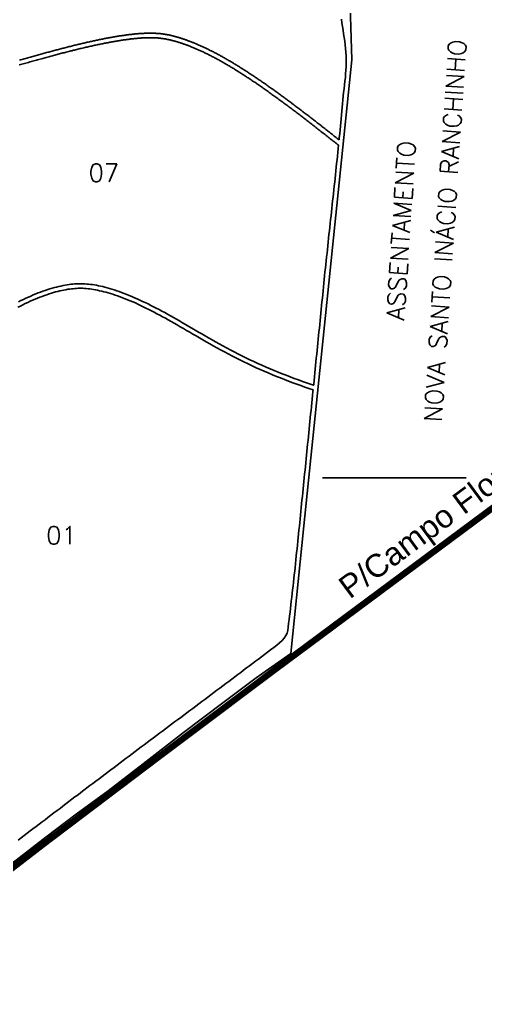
# Model space of a CAD drawing. Header units: millimetres. Extents: x 739154 to 742304, y 7812308 to 7816763.
# Drawn here: x 741039 to 741549, y 7813813 to 7814902 of the extents above; entities that cross this region are included whole.
import ezdxf
from ezdxf.enums import TextEntityAlignment as Align

# ---------------------------------------------------------------- set-up
doc = ezdxf.new("R2010")
doc.units = ezdxf.units.MM
doc.linetypes.add('CENTER2', pattern=[1.125, 0.75, -0.125, 0.125, -0.125])
doc.layers.add('01140000038', color=1, linetype='Continuous', lineweight=25)
for name, color, linetype in [('0114000038001', 5, 'Continuous'), ('0114000038006', 5, 'Continuous'), ('0114000038007', 5, 'Continuous'), ('ESTRADA', 7, 'Continuous'), ('MALHA', 8, 'Continuous'), ('TEXTO CONFRONTANTES', 7, 'Continuous'), ('TEXTO DIVERSOS', 7, 'Continuous'), ('TEXTO_NUN_TAL', 7, 'Continuous')]:
    doc.layers.add(name, color=color, linetype=linetype)
doc.styles.add('Simplex', font='simplex.shx')
doc.styles.add('tGArial11', font='arial.ttf', dxfattribs={"height": 0.0017})

msp = doc.modelspace()

# ---------------------------------------------------------------- linework, layer by layer
at = {"layer": '01140000038', "color": 1}
msp.add_lwpolyline([(740861.6, 7813812.2), (740878.5, 7813838.6), (740895.3, 7813864.1), (740911.1, 7813883), (740932.5, 7813902.3), (740955.3, 7813920.8), (740979.5, 7813938.8), (741004, 7813957.5), (741035.4, 7813980.8), (741067.6, 7814006), (741101, 7814031.1), (741136, 7814056.6), (741174.2, 7814086.4), (741218.6, 7814120.5), (741261.6, 7814153.2), (741298.2, 7814180.5), (741336.2, 7814207.4), (741350.4, 7814347.4), (741402.8, 7814858), (741397.6, 7815025.2)], dxfattribs=at)
at = {"layer": '0114000038001'}
msp.add_lwpolyline([(741037.2, 7814586.8), (741039.9, 7814588.2), (741042.6, 7814589.6), (741045.3, 7814590.9), (741048, 7814592.2), (741050.7, 7814593.4), (741053.3, 7814594.6), (741056, 7814595.7), (741058.6, 7814596.8), (741061.2, 7814597.8), (741063.8, 7814598.8), (741066.3, 7814599.7), (741068.8, 7814600.6), (741071.3, 7814601.4), (741073.8, 7814602.2), (741076.2, 7814602.9), (741078.5, 7814603.6), (741080.9, 7814604.2), (741083.2, 7814604.8), (741085.4, 7814605.3), (741087.6, 7814605.7), (741089.7, 7814606.1), (741091.8, 7814606.5), (741093.9, 7814606.8), (741095.8, 7814607), (741097.8, 7814607.2), (741099.7, 7814607.4), (741101.5, 7814607.5), (741103.2, 7814607.6), (741104.9, 7814607.6), (741106.6, 7814607.6), (741108.4, 7814607.6), (741110.2, 7814607.5), (741112.1, 7814607.3), (741114, 7814607.1), (741116, 7814606.9), (741118, 7814606.6), (741120.1, 7814606.3), (741122.2, 7814606), (741124.4, 7814605.5), (741126.7, 7814605), (741129, 7814604.5), (741131.3, 7814603.9), (741133.7, 7814603.3), (741136.2, 7814602.6), (741138.7, 7814601.9), (741141.2, 7814601.1), (741143.8, 7814600.2), (741146.4, 7814599.3), (741149.1, 7814598.3), (741151.8, 7814597.3), (741154.5, 7814596.2), (741157.3, 7814595.1), (741160.1, 7814594), (741162.9, 7814592.7), (741165.8, 7814591.5), (741168.7, 7814590.2), (741171.6, 7814588.8), (741174.5, 7814587.4), (741177.4, 7814586), (741180.4, 7814584.5), (741183.4, 7814583), (741186.4, 7814581.4), (741189.4, 7814579.8), (741192.5, 7814578.2), (741195.6, 7814576.5), (741198.7, 7814574.8), (741201.9, 7814573), (741205.1, 7814571.2), (741208.4, 7814569.3), (741211.7, 7814567.4), (741215, 7814565.5), (741218.4, 7814563.5), (741221.8, 7814561.5), (741225.3, 7814559.5), (741228.9, 7814557.4), (741232.4, 7814555.4), (741236.1, 7814553.2), (741239.8, 7814551.1), (741243.5, 7814549), (741247.4, 7814546.8), (741251.2, 7814544.6), (741255.2, 7814542.4), (741259.2, 7814540.2), (741263.3, 7814538), (741267.4, 7814535.7), (741271.6, 7814533.5), (741275.9, 7814531.3), (741280.3, 7814529.1), (741284.7, 7814526.9), (741289.2, 7814524.8), (741293.6, 7814522.7), (741298.1, 7814520.6), (741302.5, 7814518.6), (741307, 7814516.7), (741311.4, 7814514.8), (741315.9, 7814512.9), (741320.3, 7814511.1), (741324.8, 7814509.3), (741329.2, 7814507.5), (741333.7, 7814505.8), (741338.1, 7814504.1), (741342.5, 7814502.5), (741347, 7814500.9), (741351.4, 7814499.4), (741355.9, 7814497.8), (741360.5, 7814496.3), (741360.3, 7814494.3), (741359.9, 7814490.2), (741359.4, 7814486.1), (741359, 7814482), (741358.6, 7814477.9), (741358.2, 7814473.8), (741357.8, 7814469.7), (741357.4, 7814465.6), (741357, 7814461.5), (741356.6, 7814457.4), (741356.1, 7814453.3), (741355.7, 7814449.2), (741355.3, 7814445.1), (741354.9, 7814441), (741354.5, 7814436.9), (741354.1, 7814432.8), (741353.7, 7814428.7), (741353.3, 7814424.6), (741352.8, 7814420.5), (741352.4, 7814416.4), (741352, 7814412.3), (741351.6, 7814408.2), (741351.2, 7814404.1), (741350.8, 7814400), (741350.4, 7814395.9), (741349.9, 7814391.8), (741349.5, 7814387.7), (741349.1, 7814383.6), (741348.7, 7814379.5), (741348.3, 7814375.4), (741347.9, 7814371.3), (741347.5, 7814367.2), (741347, 7814363.1), (741346.6, 7814359), (741346.2, 7814354.9), (741345.8, 7814350.8), (741345.4, 7814346.7), (741345, 7814342.6), (741344.5, 7814338.5), (741344.1, 7814334.4), (741343.7, 7814330.3), (741343.3, 7814326.2), (741342.9, 7814322.1), (741342.4, 7814318), (741342, 7814313.9), (741341.6, 7814309.8), (741341.1, 7814305.7), (741340.7, 7814301.7), (741340.3, 7814297.6), (741339.8, 7814293.5), (741339.4, 7814289.4), (741338.9, 7814285.3), (741338.5, 7814281.2), (741338, 7814277.1), (741337.6, 7814273), (741337.1, 7814268.9), (741336.6, 7814264.8), (741336.2, 7814260.7), (741335.7, 7814256.6), (741335.2, 7814252.6), (741334.7, 7814248.5), (741334.2, 7814244.4), (741333.7, 7814240.3), (741333.2, 7814236.1), (741332.8, 7814232.4), (741332, 7814229.6), (741330.7, 7814226.9), (741328.9, 7814224.2), (741326.6, 7814221.6), (741323.8, 7814219), (741320.7, 7814216.4), (741317.3, 7814213.8), (741313.9, 7814211.3), (741310.4, 7814208.7), (741307.1, 7814206.2), (741303.8, 7814203.7), (741300.5, 7814201.2), (741297.3, 7814198.8), (741294.1, 7814196.3), (741290.9, 7814193.9), (741287.6, 7814191.4), (741284.4, 7814189), (741281.2, 7814186.5), (741277.9, 7814184.1), (741274.7, 7814181.6), (741271.4, 7814179.2), (741268.2, 7814176.7), (741264.9, 7814174.3), (741261.6, 7814171.8), (741258.4, 7814169.3), (741255.1, 7814166.9), (741251.8, 7814164.4), (741248.5, 7814161.9), (741245.2, 7814159.5), (741241.9, 7814157), (741238.6, 7814154.5), (741235.3, 7814152), (741232, 7814149.6), (741228.7, 7814147.1), (741225.4, 7814144.6), (741222.1, 7814142.1), (741218.8, 7814139.7), (741215.5, 7814137.2), (741212.1, 7814134.7), (741208.8, 7814132.2), (741205.5, 7814129.7), (741202.2, 7814127.2), (741198.8, 7814124.8), (741195.5, 7814122.3), (741192.2, 7814119.8), (741188.9, 7814117.3), (741185.5, 7814114.8), (741182.2, 7814112.3), (741178.9, 7814109.8), (741175.6, 7814107.3), (741172.3, 7814104.8), (741168.9, 7814102.3), (741165.6, 7814099.9), (741162.3, 7814097.4), (741159, 7814094.9), (741155.7, 7814092.4), (741152.4, 7814089.9), (741149.1, 7814087.4), (741145.8, 7814084.9), (741142.5, 7814082.4), (741139.1, 7814079.9), (741135.9, 7814077.4), (741132.6, 7814074.9), (741129.3, 7814072.4), (741126, 7814069.9), (741122.7, 7814067.4), (741119.4, 7814064.9), (741116.1, 7814062.4), (741112.8, 7814059.9), (741109.5, 7814057.5), (741106.2, 7814055), (741103, 7814052.5), (741099.7, 7814050), (741096.4, 7814047.5), (741093.1, 7814045), (741089.8, 7814042.5), (741086.5, 7814040), (741083.3, 7814037.5), (741080, 7814035), (741076.7, 7814032.6), (741073.4, 7814030.1), (741070.1, 7814027.6), (741066.9, 7814025.1), (741063.6, 7814022.6), (741060.3, 7814020.1), (741057, 7814017.7), (741053.7, 7814015.2), (741050.5, 7814012.7), (741047.2, 7814010.2), (741043.9, 7814007.8), (741040.6, 7814005.3), (741037.3, 7814002.8)], dxfattribs=at)
at = {"layer": '0114000038006'}
msp.add_lwpolyline([(741391.5, 7814902.7), (741392.1, 7814898.7), (741392.7, 7814894.6), (741393.3, 7814890.5), (741393.9, 7814886.5), (741394.5, 7814882.4), (741395.1, 7814878.4), (741395.6, 7814874.4), (741396, 7814870.4), (741396.4, 7814866.4), (741396.6, 7814862.4), (741396.8, 7814858.5), (741396.8, 7814854.6), (741396.7, 7814850.7), (741396.5, 7814846.7), (741396.1, 7814842.7), (741395.8, 7814838.7), (741395.3, 7814834.6), (741394.9, 7814830.6), (741394.4, 7814826.4), (741393.9, 7814822.3), (741393.5, 7814818.2), (741393.1, 7814814.1), (741392.7, 7814809.9), (741392.3, 7814805.8), (741391.9, 7814801.7), (741391.5, 7814797.6), (741391.1, 7814793.5), (741390.7, 7814789.4), (741390.3, 7814785.3), (741390, 7814781.2), (741389.6, 7814777.1), (741389.2, 7814773), (741388.9, 7814770.4), (741388.9, 7814770.4), (741387.9, 7814771.2), (741386.8, 7814772), (741385.8, 7814772.9), (741384.7, 7814773.7), (741383.7, 7814774.5), (741382.6, 7814775.3), (741381.6, 7814776.1), (741380.6, 7814777), (741379.5, 7814777.8), (741378.5, 7814778.6), (741377.5, 7814779.4), (741376.4, 7814780.2), (741375.4, 7814781), (741374.4, 7814781.8), (741373.3, 7814782.7), (741372.3, 7814783.5), (741371.3, 7814784.3), (741370.2, 7814785.1), (741369.2, 7814785.9), (741368.2, 7814786.7), (741367.1, 7814787.5), (741366.1, 7814788.3), (741365.1, 7814789.1), (741364.1, 7814789.9), (741363, 7814790.7), (741362, 7814791.5), (741361, 7814792.2), (741360, 7814793), (741359, 7814793.8), (741357.9, 7814794.6), (741356.9, 7814795.4), (741355.9, 7814796.2), (741354.9, 7814797), (741353.9, 7814797.7), (741352.8, 7814798.5), (741351.8, 7814799.3), (741350.8, 7814800.1), (741349.8, 7814800.8), (741348.8, 7814801.6), (741347.8, 7814802.4), (741346.8, 7814803.2), (741345.8, 7814803.9), (741344.7, 7814804.7), (741343.7, 7814805.5), (741342.7, 7814806.2), (741341.7, 7814807), (741340.7, 7814807.7), (741339.7, 7814808.5), (741338.7, 7814809.3), (741337.7, 7814810), (741336.7, 7814810.8), (741335.7, 7814811.5), (741334.7, 7814812.3), (741333.7, 7814813), (741332.6, 7814813.8), (741331.6, 7814814.5), (741330.6, 7814815.2), (741329.6, 7814816), (741328.6, 7814816.7), (741327.6, 7814817.5), (741326.6, 7814818.2), (741325.6, 7814818.9), (741324.6, 7814819.6), (741323.6, 7814820.4), (741322.7, 7814821.1), (741321.7, 7814821.8), (741320.7, 7814822.5), (741319.7, 7814823.3), (741318.7, 7814824), (741317.7, 7814824.7), (741316.7, 7814825.4), (741315.7, 7814826.1), (741314.8, 7814826.8), (741313.8, 7814827.5), (741312.8, 7814828.2), (741311.8, 7814828.9), (741310.8, 7814829.6), (741309.9, 7814830.2), (741308.9, 7814830.9), (741307.9, 7814831.6), (741307, 7814832.3), (741306, 7814832.9), (741305, 7814833.6), (741304.1, 7814834.3), (741303.1, 7814834.9), (741302.2, 7814835.6), (741301.2, 7814836.3), (741300.3, 7814836.9), (741299.3, 7814837.6), (741298.4, 7814838.2), (741297.4, 7814838.8), (741296.5, 7814839.5), (741295.5, 7814840.1), (741294.6, 7814840.8), (741293.6, 7814841.4), (741292.7, 7814842), (741291.7, 7814842.6), (741290.8, 7814843.2), (741289.9, 7814843.9), (741288.9, 7814844.5), (741288, 7814845.1), (741287.1, 7814845.7), (741286.1, 7814846.3), (741285.2, 7814846.9), (741284.3, 7814847.5), (741283.3, 7814848.1), (741282.4, 7814848.7), (741281.5, 7814849.2), (741280.6, 7814849.8), (741279.7, 7814850.4), (741278.7, 7814851), (741277.8, 7814851.5), (741276.9, 7814852.1), (741276, 7814852.7), (741275.1, 7814853.2), (741274.2, 7814853.8), (741273.3, 7814854.3), (741272.4, 7814854.9), (741271.5, 7814855.4), (741270.6, 7814855.9), (741269.7, 7814856.5), (741268.8, 7814857), (741267.9, 7814857.5), (741267, 7814858), (741266.1, 7814858.6), (741265.2, 7814859.1), (741264.3, 7814859.6), (741263.4, 7814860.1), (741262.5, 7814860.6), (741261.7, 7814861.1), (741260.8, 7814861.6), (741259.9, 7814862), (741259, 7814862.5), (741258.2, 7814863), (741257.3, 7814863.5), (741256.4, 7814863.9), (741255.6, 7814864.4), (741254.7, 7814864.9), (741253.8, 7814865.3), (741253, 7814865.8), (741252.1, 7814866.2), (741251.3, 7814866.7), (741250.4, 7814867.1), (741249.6, 7814867.5), (741248.7, 7814868), (741247.9, 7814868.4), (741247.1, 7814868.8), (741246.2, 7814869.2), (741245.4, 7814869.6), (741244.6, 7814870), (741243.7, 7814870.4), (741242.9, 7814870.8), (741242.1, 7814871.2), (741241.2, 7814871.6), (741240.4, 7814872), (741239.6, 7814872.4), (741238.8, 7814872.7), (741238, 7814873.1), (741237.2, 7814873.5), (741236.3, 7814873.8), (741235.5, 7814874.2), (741234.7, 7814874.5), (741233.9, 7814874.9), (741233.1, 7814875.2), (741232.3, 7814875.6), (741231.5, 7814875.9), (741230.7, 7814876.2), (741229.9, 7814876.6), (741229.2, 7814876.9), (741228.4, 7814877.2), (741227.6, 7814877.5), (741226.8, 7814877.8), (741226, 7814878.1), (741225.3, 7814878.4), (741224.5, 7814878.7), (741223.7, 7814879), (741223, 7814879.3), (741222.2, 7814879.5), (741221.5, 7814879.8), (741220.7, 7814880.1), (741220, 7814880.3), (741219.3, 7814880.6), (741218.5, 7814880.8), (741217.8, 7814881.1), (741217.1, 7814881.3), (741216.4, 7814881.6), (741215.7, 7814881.8), (741215, 7814882), (741214.3, 7814882.2), (741213.6, 7814882.4), (741212.9, 7814882.6), (741212.2, 7814882.8), (741211.5, 7814883), (741210.9, 7814883.2), (741210.2, 7814883.4), (741209.5, 7814883.6), (741208.9, 7814883.8), (741208.2, 7814883.9), (741207.6, 7814884.1), (741207, 7814884.3), (741206.3, 7814884.4), (741205.7, 7814884.6), (741205.1, 7814884.7), (741204.5, 7814884.9), (741203.9, 7814885), (741203.3, 7814885.1), (741202.7, 7814885.3), (741202.1, 7814885.4), (741201.5, 7814885.5), (741200.9, 7814885.6), (741200.4, 7814885.7), (741199.8, 7814885.8), (741199.2, 7814885.9), (741198.7, 7814886), (741198.1, 7814886.1), (741197.6, 7814886.2), (741197.1, 7814886.3), (741196.5, 7814886.3), (741196, 7814886.4), (741195.4, 7814886.5), (741194.9, 7814886.6), (741194.3, 7814886.6), (741193.8, 7814886.7), (741193.2, 7814886.8), (741192.6, 7814886.8), (741192.1, 7814886.9), (741191.5, 7814886.9), (741190.9, 7814887), (741190.4, 7814887), (741189.8, 7814887.1), (741189.2, 7814887.1), (741188.6, 7814887.1), (741188, 7814887.2), (741187.4, 7814887.2), (741186.8, 7814887.2), (741186.3, 7814887.2), (741185.7, 7814887.3), (741185.1, 7814887.3), (741184.5, 7814887.3), (741183.9, 7814887.3), (741183.2, 7814887.3), (741182.6, 7814887.3), (741182, 7814887.3), (741181.3, 7814887.3), (741180.7, 7814887.3), (741180, 7814887.3), (741179.3, 7814887.3), (741178.6, 7814887.3), (741177.9, 7814887.3), (741177.2, 7814887.2), (741176.5, 7814887.2), (741175.7, 7814887.2), (741175, 7814887.1), (741174.3, 7814887.1), (741173.5, 7814887), (741172.7, 7814887), (741171.9, 7814886.9), (741171.2, 7814886.9), (741170.4, 7814886.8), (741169.5, 7814886.8), (741168.7, 7814886.7), (741167.9, 7814886.6), (741167.1, 7814886.6), (741166.2, 7814886.5), (741165.3, 7814886.4), (741164.5, 7814886.3), (741163.6, 7814886.2), (741162.7, 7814886.1), (741161.8, 7814886), (741160.9, 7814885.9), (741160, 7814885.8), (741159, 7814885.7), (741158.1, 7814885.6), (741157.1, 7814885.4), (741156.2, 7814885.3), (741155.2, 7814885.2), (741154.3, 7814885), (741153.3, 7814884.9), (741152.3, 7814884.8), (741151.4, 7814884.6), (741150.4, 7814884.5), (741149.4, 7814884.3), (741148.4, 7814884.2), (741147.4, 7814884), (741146.4, 7814883.9), (741145.4, 7814883.7), (741144.4, 7814883.5), (741143.4, 7814883.4), (741142.4, 7814883.2), (741141.3, 7814883), (741140.3, 7814882.8), (741139.3, 7814882.6), (741138.3, 7814882.4), (741137.2, 7814882.3), (741136.2, 7814882.1), (741135.1, 7814881.9), (741134.1, 7814881.7), (741133, 7814881.5), (741132, 7814881.3), (741130.9, 7814881), (741129.8, 7814880.8), (741128.7, 7814880.6), (741127.7, 7814880.4), (741126.6, 7814880.2), (741125.5, 7814879.9), (741124.4, 7814879.7), (741123.3, 7814879.5), (741122.2, 7814879.2), (741121.1, 7814879), (741120, 7814878.8), (741118.8, 7814878.5), (741117.7, 7814878.3), (741116.6, 7814878), (741115.5, 7814877.8), (741114.3, 7814877.5), (741113.2, 7814877.3), (741112, 7814877), (741110.9, 7814876.7), (741109.7, 7814876.5), (741108.6, 7814876.2), (741107.4, 7814875.9), (741106.2, 7814875.6), (741105.1, 7814875.4), (741103.9, 7814875.1), (741102.7, 7814874.8), (741101.6, 7814874.5), (741100.4, 7814874.2), (741099.2, 7814874), (741098.1, 7814873.7), (741096.9, 7814873.4), (741095.7, 7814873.1), (741094.6, 7814872.8), (741093.4, 7814872.5), (741092.2, 7814872.2), (741091.1, 7814871.9), (741089.9, 7814871.6), (741088.7, 7814871.3), (741087.6, 7814871), (741086.4, 7814870.7), (741085.2, 7814870.4), (741084.1, 7814870.1), (741082.9, 7814869.8), (741081.7, 7814869.5), (741080.5, 7814869.2), (741079.4, 7814868.9), (741078.2, 7814868.6), (741077, 7814868.3), (741075.8, 7814867.9), (741074.6, 7814867.6), (741073.4, 7814867.3), (741072.2, 7814867), (741071, 7814866.6), (741069.8, 7814866.3), (741068.6, 7814866), (741067.3, 7814865.6), (741066.1, 7814865.3), (741064.8, 7814864.9), (741063.6, 7814864.6), (741062.3, 7814864.2), (741061.1, 7814863.9), (741059.8, 7814863.5), (741058.5, 7814863.2), (741057.3, 7814862.8), (741056, 7814862.5), (741054.7, 7814862.1), (741053.4, 7814861.8), (741052.1, 7814861.4), (741050.8, 7814861), (741049.5, 7814860.7), (741048.2, 7814860.3), (741046.9, 7814859.9), (741045.5, 7814859.5), (741044.2, 7814859.2), (741042.8, 7814858.8), (741041.5, 7814858.4), (741040.1, 7814858), (741038.8, 7814857.7)], dxfattribs=at)
at = {"layer": '0114000038007'}
msp.add_lwpolyline([(741038.6, 7814852.4), (741040.1, 7814852.8), (741041.6, 7814853.3), (741043.1, 7814853.7), (741044.5, 7814854.1), (741046, 7814854.5), (741047.5, 7814854.9), (741048.9, 7814855.3), (741050.3, 7814855.7), (741051.8, 7814856.1), (741053.2, 7814856.5), (741054.6, 7814856.9), (741056, 7814857.3), (741057.4, 7814857.7), (741058.8, 7814858.1), (741060.2, 7814858.5), (741061.5, 7814858.8), (741062.9, 7814859.2), (741064.3, 7814859.6), (741065.6, 7814860), (741067, 7814860.3), (741068.3, 7814860.7), (741069.7, 7814861.1), (741071, 7814861.4), (741072.3, 7814861.8), (741073.6, 7814862.2), (741074.9, 7814862.5), (741076.2, 7814862.9), (741077.5, 7814863.2), (741078.8, 7814863.6), (741080.1, 7814863.9), (741081.4, 7814864.2), (741082.6, 7814864.6), (741083.9, 7814864.9), (741085.2, 7814865.2), (741086.4, 7814865.6), (741087.7, 7814865.9), (741089, 7814866.2), (741090.2, 7814866.6), (741091.5, 7814866.9), (741092.8, 7814867.2), (741094, 7814867.5), (741095.3, 7814867.8), (741096.5, 7814868.1), (741097.8, 7814868.5), (741099.1, 7814868.8), (741100.3, 7814869.1), (741101.6, 7814869.4), (741102.9, 7814869.7), (741104.1, 7814870), (741105.4, 7814870.3), (741106.6, 7814870.6), (741107.9, 7814870.9), (741109.2, 7814871.2), (741110.4, 7814871.5), (741111.7, 7814871.8), (741112.9, 7814872.1), (741114.1, 7814872.3), (741115.4, 7814872.6), (741116.6, 7814872.9), (741117.8, 7814873.2), (741119, 7814873.4), (741120.3, 7814873.7), (741121.5, 7814874), (741122.7, 7814874.2), (741123.9, 7814874.5), (741125, 7814874.7), (741126.2, 7814875), (741127.4, 7814875.2), (741128.6, 7814875.5), (741129.7, 7814875.7), (741130.9, 7814875.9), (741132.1, 7814876.2), (741133.2, 7814876.4), (741134.3, 7814876.6), (741135.5, 7814876.8), (741136.6, 7814877.1), (741137.7, 7814877.3), (741138.8, 7814877.5), (741140, 7814877.7), (741141.1, 7814877.9), (741142.2, 7814878.1), (741143.3, 7814878.3), (741144.4, 7814878.4), (741145.4, 7814878.6), (741146.5, 7814878.8), (741147.6, 7814879), (741148.7, 7814879.2), (741149.7, 7814879.3), (741150.8, 7814879.5), (741151.8, 7814879.6), (741152.9, 7814879.8), (741153.9, 7814879.9), (741155, 7814880.1), (741156, 7814880.2), (741157, 7814880.4), (741158, 7814880.5), (741159.1, 7814880.6), (741160.1, 7814880.8), (741161, 7814880.9), (741162, 7814881), (741163, 7814881.1), (741163.9, 7814881.2), (741164.9, 7814881.3), (741165.8, 7814881.4), (741166.7, 7814881.5), (741167.6, 7814881.6), (741168.5, 7814881.7), (741169.4, 7814881.7), (741170.3, 7814881.8), (741171.1, 7814881.9), (741172, 7814881.9), (741172.8, 7814882), (741173.6, 7814882), (741174.4, 7814882.1), (741175.2, 7814882.1), (741176, 7814882.2), (741176.8, 7814882.2), (741177.5, 7814882.2), (741178.3, 7814882.3), (741179, 7814882.3), (741179.7, 7814882.3), (741180.4, 7814882.3), (741181.1, 7814882.3), (741181.8, 7814882.3), (741182.5, 7814882.3), (741183.1, 7814882.3), (741183.8, 7814882.3), (741184.4, 7814882.3), (741185, 7814882.3), (741185.6, 7814882.3), (741186.3, 7814882.2), (741186.9, 7814882.2), (741187.5, 7814882.2), (741188.1, 7814882.2), (741188.7, 7814882.1), (741189.3, 7814882.1), (741189.9, 7814882), (741190.5, 7814882), (741191.1, 7814881.9), (741191.7, 7814881.9), (741192.2, 7814881.8), (741192.8, 7814881.8), (741193.4, 7814881.7), (741194, 7814881.6), (741194.5, 7814881.6), (741195.1, 7814881.5), (741195.7, 7814881.4), (741196.2, 7814881.3), (741196.8, 7814881.2), (741197.3, 7814881.2), (741197.9, 7814881.1), (741198.5, 7814881), (741199, 7814880.9), (741199.6, 7814880.8), (741200.2, 7814880.6), (741200.8, 7814880.5), (741201.4, 7814880.4), (741202, 7814880.3), (741202.7, 7814880.1), (741203.3, 7814880), (741203.9, 7814879.9), (741204.6, 7814879.7), (741205.2, 7814879.5), (741205.9, 7814879.4), (741206.5, 7814879.2), (741207.2, 7814879), (741207.9, 7814878.9), (741208.6, 7814878.7), (741209.3, 7814878.5), (741210, 7814878.3), (741210.7, 7814878.1), (741211.4, 7814877.9), (741212.1, 7814877.7), (741212.8, 7814877.4), (741213.6, 7814877.2), (741214.3, 7814877), (741215.1, 7814876.7), (741215.8, 7814876.5), (741216.6, 7814876.2), (741217.3, 7814876), (741218.1, 7814875.7), (741218.9, 7814875.4), (741219.7, 7814875.1), (741220.5, 7814874.9), (741221.3, 7814874.6), (741222.1, 7814874.3), (741222.9, 7814874), (741223.7, 7814873.7), (741224.5, 7814873.3), (741225.3, 7814873), (741226.2, 7814872.7), (741227, 7814872.4), (741227.8, 7814872), (741228.7, 7814871.7), (741229.5, 7814871.3), (741230.4, 7814871), (741231.2, 7814870.6), (741232.1, 7814870.2), (741232.9, 7814869.9), (741233.8, 7814869.5), (741234.7, 7814869.1), (741235.5, 7814868.7), (741236.4, 7814868.3), (741237.3, 7814867.9), (741238.1, 7814867.5), (741239, 7814867.1), (741239.9, 7814866.7), (741240.8, 7814866.3), (741241.7, 7814865.9), (741242.5, 7814865.4), (741243.4, 7814865), (741244.3, 7814864.6), (741245.2, 7814864.1), (741246.1, 7814863.7), (741247, 7814863.2), (741247.9, 7814862.8), (741248.8, 7814862.3), (741249.7, 7814861.8), (741250.7, 7814861.3), (741251.6, 7814860.9), (741252.5, 7814860.4), (741253.4, 7814859.9), (741254.4, 7814859.4), (741255.3, 7814858.9), (741256.2, 7814858.4), (741257.1, 7814857.9), (741258.1, 7814857.3), (741259, 7814856.8), (741260, 7814856.3), (741260.9, 7814855.8), (741261.9, 7814855.2), (741262.8, 7814854.7), (741263.8, 7814854.1), (741264.7, 7814853.6), (741265.7, 7814853), (741266.6, 7814852.4), (741267.6, 7814851.9), (741268.6, 7814851.3), (741269.5, 7814850.7), (741270.5, 7814850.1), (741271.5, 7814849.5), (741272.5, 7814848.9), (741273.5, 7814848.4), (741274.4, 7814847.7), (741275.4, 7814847.1), (741276.4, 7814846.5), (741277.4, 7814845.9), (741278.4, 7814845.3), (741279.4, 7814844.7), (741280.4, 7814844), (741281.4, 7814843.4), (741282.4, 7814842.8), (741283.4, 7814842.1), (741284.4, 7814841.5), (741285.4, 7814840.8), (741286.4, 7814840.2), (741287.4, 7814839.5), (741288.4, 7814838.8), (741289.4, 7814838.2), (741290.4, 7814837.5), (741291.5, 7814836.8), (741292.5, 7814836.1), (741293.5, 7814835.4), (741294.5, 7814834.8), (741295.5, 7814834.1), (741296.6, 7814833.4), (741297.6, 7814832.7), (741298.6, 7814832), (741299.7, 7814831.3), (741300.7, 7814830.5), (741301.7, 7814829.8), (741302.8, 7814829.1), (741303.8, 7814828.4), (741304.9, 7814827.7), (741305.9, 7814826.9), (741307, 7814826.2), (741308, 7814825.4), (741309.1, 7814824.7), (741310.1, 7814823.9), (741311.2, 7814823.2), (741312.2, 7814822.4), (741313.3, 7814821.7), (741314.4, 7814820.9), (741315.4, 7814820.2), (741316.5, 7814819.4), (741317.6, 7814818.6), (741318.6, 7814817.8), (741319.7, 7814817.1), (741320.8, 7814816.3), (741321.9, 7814815.5), (741322.9, 7814814.7), (741324, 7814813.9), (741325.1, 7814813.1), (741326.2, 7814812.3), (741327.3, 7814811.5), (741328.4, 7814810.7), (741329.5, 7814809.9), (741330.5, 7814809.1), (741331.6, 7814808.3), (741332.7, 7814807.5), (741333.8, 7814806.7), (741334.9, 7814805.8), (741336, 7814805), (741337.1, 7814804.2), (741338.2, 7814803.4), (741339.3, 7814802.6), (741340.4, 7814801.7), (741341.5, 7814800.9), (741342.6, 7814800.1), (741343.7, 7814799.2), (741344.8, 7814798.4), (741345.9, 7814797.6), (741347, 7814796.7), (741348.1, 7814795.9), (741349.2, 7814795.1), (741350.3, 7814794.2), (741351.4, 7814793.4), (741352.5, 7814792.5), (741353.6, 7814791.7), (741354.7, 7814790.8), (741355.8, 7814790), (741356.9, 7814789.1), (741358, 7814788.3), (741359.1, 7814787.4), (741360.2, 7814786.5), (741361.3, 7814785.7), (741362.4, 7814784.8), (741363.5, 7814783.9), (741364.7, 7814783.1), (741365.8, 7814782.2), (741366.9, 7814781.3), (741368, 7814780.5), (741369.1, 7814779.6), (741370.2, 7814778.7), (741371.4, 7814777.8), (741372.5, 7814776.9), (741373.6, 7814776.1), (741374.7, 7814775.2), (741375.9, 7814774.3), (741377, 7814773.4), (741378.1, 7814772.5), (741379.2, 7814771.6), (741380.4, 7814770.7), (741381.5, 7814769.9), (741382.6, 7814769), (741383.8, 7814768.1), (741384.9, 7814767.2), (741386, 7814766.3), (741387.2, 7814765.4), (741388.3, 7814764.5), (741388.3, 7814764.5), (741388.3, 7814764.5), (741387.9, 7814760.8), (741387.5, 7814756.7), (741387.1, 7814752.6), (741386.7, 7814748.5), (741386.2, 7814744.4), (741385.8, 7814740.3), (741385.4, 7814736.2), (741384.9, 7814732.1), (741384.5, 7814728), (741384.1, 7814723.9), (741383.6, 7814719.8), (741383.2, 7814715.7), (741382.7, 7814711.6), (741382.3, 7814707.5), (741381.8, 7814703.4), (741381.4, 7814699.3), (741380.9, 7814695.2), (741380.5, 7814691.1), (741380.1, 7814687), (741379.6, 7814682.9), (741379.2, 7814678.8), (741378.7, 7814674.7), (741378.3, 7814670.6), (741377.8, 7814666.5), (741377.4, 7814662.4), (741377, 7814658.3), (741376.5, 7814654.2), (741376.1, 7814650.1), (741375.7, 7814646), (741375.2, 7814641.9), (741374.8, 7814637.8), (741374.4, 7814633.7), (741374, 7814629.6), (741373.5, 7814625.5), (741373.1, 7814621.4), (741372.7, 7814617.3), (741372.3, 7814613.2), (741371.8, 7814609.1), (741371.4, 7814605), (741371, 7814600.9), (741370.6, 7814596.8), (741370.2, 7814592.7), (741369.7, 7814588.6), (741369.3, 7814584.5), (741368.9, 7814580.4), (741368.5, 7814576.3), (741368.1, 7814572.2), (741367.7, 7814568.1), (741367.3, 7814564), (741366.8, 7814559.9), (741366.4, 7814555.8), (741366, 7814551.7), (741365.6, 7814547.6), (741365.2, 7814543.5), (741364.8, 7814539.4), (741364.4, 7814535.3), (741364, 7814531.2), (741363.5, 7814527.1), (741363.1, 7814523), (741362.7, 7814518.9), (741362.3, 7814514.8), (741361.9, 7814510.7), (741361.5, 7814506.6), (741361.1, 7814502.5), (741361, 7814501.4), (741357.5, 7814502.6), (741353.1, 7814504.1), (741348.7, 7814505.6), (741344.3, 7814507.2), (741339.8, 7814508.8), (741335.4, 7814510.5), (741331, 7814512.2), (741326.6, 7814513.9), (741322.2, 7814515.7), (741317.8, 7814517.5), (741313.4, 7814519.4), (741308.9, 7814521.3), (741304.5, 7814523.2), (741300.1, 7814525.2), (741295.7, 7814527.2), (741291.3, 7814529.3), (741286.9, 7814531.4), (741282.5, 7814533.6), (741278.2, 7814535.8), (741274, 7814538), (741269.8, 7814540.2), (741265.7, 7814542.4), (741261.6, 7814544.6), (741257.6, 7814546.8), (741253.7, 7814549), (741249.8, 7814551.1), (741246, 7814553.3), (741242.3, 7814555.4), (741238.6, 7814557.6), (741235, 7814559.7), (741231.4, 7814561.8), (741227.8, 7814563.8), (741224.3, 7814565.9), (741220.9, 7814567.9), (741217.5, 7814569.8), (741214.2, 7814571.8), (741210.8, 7814573.7), (741207.6, 7814575.5), (741204.3, 7814577.3), (741201.1, 7814579.1), (741198, 7814580.9), (741194.9, 7814582.6), (741191.8, 7814584.2), (741188.7, 7814585.8), (741185.7, 7814587.4), (741182.7, 7814588.9), (741179.7, 7814590.5), (741176.7, 7814591.9), (741173.7, 7814593.3), (741170.7, 7814594.7), (741167.8, 7814596), (741164.9, 7814597.3), (741162, 7814598.6), (741159.2, 7814599.7), (741156.3, 7814600.9), (741153.6, 7814602), (741150.8, 7814603), (741148.1, 7814604), (741145.4, 7814604.9), (741142.7, 7814605.8), (741140.1, 7814606.6), (741137.6, 7814607.4), (741135, 7814608.1), (741132.5, 7814608.8), (741130.1, 7814609.4), (741127.7, 7814609.9), (741125.4, 7814610.4), (741123.1, 7814610.9), (741120.9, 7814611.3), (741118.7, 7814611.6), (741116.6, 7814611.9), (741114.5, 7814612.1), (741112.5, 7814612.3), (741110.5, 7814612.5), (741108.6, 7814612.6), (741106.7, 7814612.6), (741104.9, 7814612.6), (741103.1, 7814612.6), (741101.2, 7814612.5), (741099.3, 7814612.4), (741097.3, 7814612.2), (741095.3, 7814612), (741093.2, 7814611.7), (741091, 7814611.4), (741088.9, 7814611), (741086.6, 7814610.6), (741084.3, 7814610.1), (741082, 7814609.6), (741079.6, 7814609), (741077.2, 7814608.4), (741074.8, 7814607.7), (741072.3, 7814607), (741069.8, 7814606.2), (741067.2, 7814605.3), (741064.6, 7814604.4), (741062, 7814603.5), (741059.4, 7814602.5), (741056.7, 7814601.4), (741054, 7814600.3), (741051.3, 7814599.1), (741048.6, 7814597.9), (741045.9, 7814596.7), (741043.2, 7814595.4), (741040.4, 7814594.1), (741037.7, 7814592.7)], dxfattribs=at)
at = {"layer": 'ESTRADA', "color": 7, "linetype": 'CENTER2', "ltscale": 80, "const_width": 7}
msp.add_lwpolyline([(740413.2, 7813080.7), (740524, 7813273.7), (740652.2, 7813473.3), (740837.8, 7813762.9), (740881, 7813830.4), (740898.5, 7813857.6), (740917.3, 7813880.5), (740944, 7813904.8), (741066, 7813999), (741193.2, 7814095.3), (741321, 7814191.3), (741619.4, 7814413.2)], dxfattribs=at)
at = {"layer": 'MALHA', "color": 8}
msp.add_line((741370.9, 7814400), (741528.1, 7814400), dxfattribs=at)

# ---------------------------------------------------------------- texts
at = {"layer": 'TEXTO CONFRONTANTES', "linetype": 'Continuous', "style": 'Simplex'}
for s, p in [('NOVA SANTO INÁCIO RANCHINHO', (741501.3, 7814460.3)), ('ASSENTAMENTO', (741460.2, 7814571.9))]:
    msp.add_text(s, height=19.5, rotation=86.2891, dxfattribs=at).set_placement(p)
at = {"layer": 'TEXTO DIVERSOS', "color": 7, "style": 'tGArial11'}
msp.add_text('P/Campo Florido', height=25, rotation=36.5009, dxfattribs=at).set_placement((741400.6, 7814266.3))
at = {"layer": 'TEXTO_NUN_TAL', "linetype": 'Continuous', "style": 'Simplex'}
for s, p in [('07', (741131.4, 7814734.2)), ('01', (741084.9, 7814336.8))]:
    msp.add_text(s, height=19.5, dxfattribs=at).set_placement(p, align=Align.MIDDLE_CENTER)

doc.saveas('drawing.dxf')
